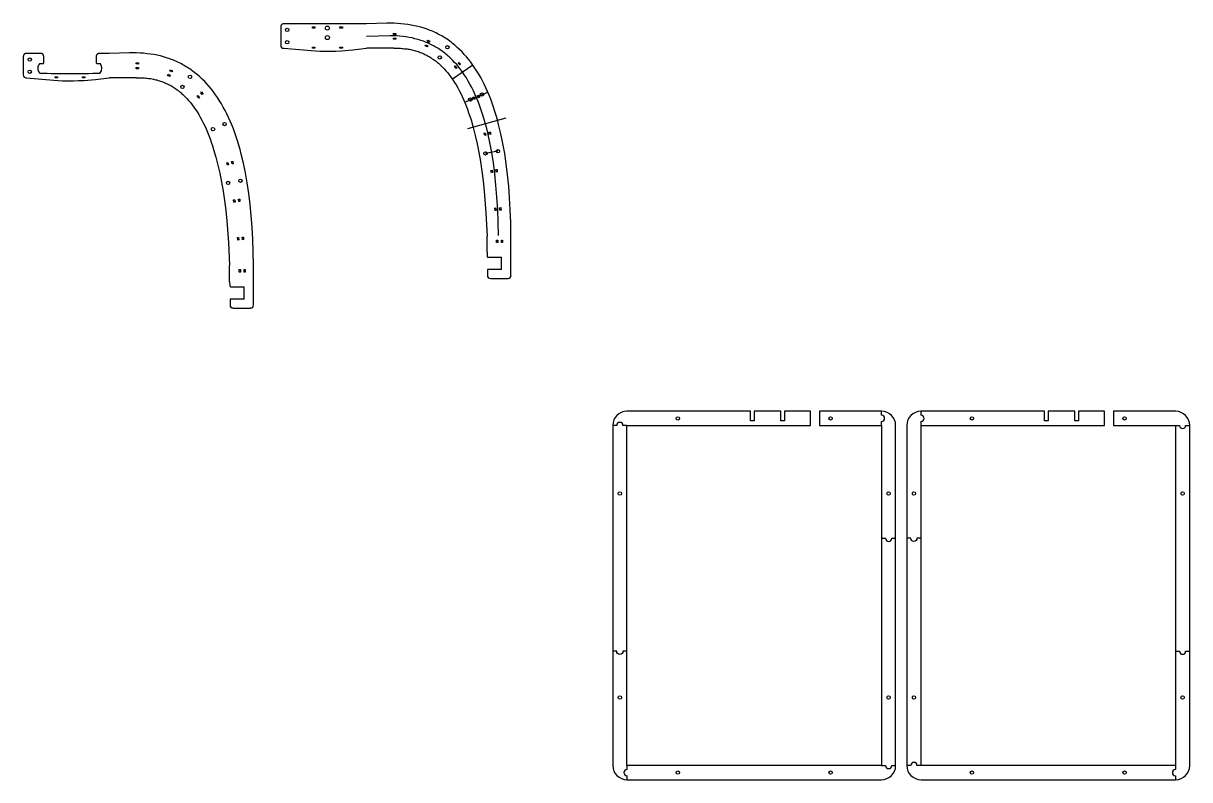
# Model space of a CAD drawing. Extents: x -4423 to 2541, y -1262 to 980.
# Drawn here: x -2290 to -1057, y -857 to -57 of the extents above; entities that cross this region are included whole.
import ezdxf

# ---------------------------------------------------------------- set-up
doc = ezdxf.new("R2010")
doc.units = 0
for name, color, linetype in [('FAB$ARM-2', 5, 'CONTINUOUS'), ('FAB_2$MIDDLE-1', 6, 'CONTINUOUS'), ('FAB_2$MIDDLE-2', 190, 'CONTINUOUS'), ('FAB_2$NECK', 5, 'CONTINUOUS')]:
    doc.layers.add(name, color=color, linetype=linetype)

msp = doc.modelspace()

# ---------------------------------------------------------------- linework, layer by layer
at = {"layer": 'FAB$ARM-2'}
for p, q in [((-1814.7, -101), (-1836.5, -115.9)), ((-1823.5, -140.2), (-1799, -129.7)), ((-1779.9, -157.2), (-1820.4, -168.2)), ((-1788.4, -192), (-1801.6, -194.3))]:
    msp.add_line(p, q, dxfattribs=at)
msp.add_lwpolyline([(-1787.9, -281.1), (-1788.1, -267.1), (-1788.6, -253.6), (-1789.4, -240.5), (-1790.4, -228), (-1791.6, -216), (-1793.1, -204.4), (-1794.9, -193.3), (-1796.8, -182.8), (-1799.1, -172.7), (-1800.2, -167.9), (-1801.5, -163.1), (-1802.8, -158.5), (-1804.2, -154), (-1806.3, -147.6), (-1807.8, -143.5), (-1809.3, -139.4), (-1810.9, -135.5), (-1812.6, -131.7), (-1814.3, -128.1), (-1816.1, -124.5), (-1817.9, -121.1), (-1819.8, -117.8), (-1821.6, -114.6), (-1823.6, -111.6), (-1825.6, -108.7), (-1827.7, -105.8), (-1829.8, -103.1), (-1831.9, -100.5), (-1834.1, -98.1), (-1836.4, -95.7), (-1838.6, -93.5), (-1839.8, -92.4), (-1841, -91.4), (-1842.1, -90.4), (-1843.3, -89.4), (-1844.5, -88.4), (-1845.8, -87.4), (-1847, -86.5), (-1848.2, -85.6), (-1849.5, -84.8), (-1850.8, -83.9), (-1852, -83.1), (-1853.3, -82.3), (-1854.6, -81.6), (-1855.9, -80.8), (-1857.3, -80.1), (-1858.6, -79.4), (-1860, -78.8), (-1861.4, -78.1), (-1862.8, -77.5), (-1864.2, -76.9), (-1865.6, -76.4), (-1867, -75.8), (-1868.5, -75.3), (-1870, -74.8), (-1871.5, -74.3), (-1872.9, -73.9), (-1874.5, -73.5), (-1876, -73.1), (-1879.1, -72.3), (-1882.3, -71.7), (-1885.6, -71.2), (-1888.9, -70.8), (-1892.3, -70.4), (-1895.6, -70.2), (-1899, -70.1), (-1902.4, -70.1), (-1927.1, -70.7)], dxfattribs=at)
at = {"layer": 'FAB_2$MIDDLE-1'}
for p, q in [((-1521.5, -467), (-1652.2, -467)), ((-1521.5, -477), (-1521.5, -467)), ((-1489.5, -467), (-1517.5, -467)), ((-1517.5, -467), (-1517.5, -477)), ((-1489.5, -477), (-1489.5, -467)), ((-1458, -467), (-1485.5, -467)), ((-1485.5, -467), (-1485.5, -477)), ((-1458, -482), (-1458, -467)), ((-1382.9, -467), (-1448.4, -467)), ((-1448.4, -467), (-1448.4, -482)), ((-1517.5, -477), (-1521.5, -477)), ((-1485.5, -477), (-1489.5, -477)), ((-1667, -482), (-1667, -784.7)), ((-1652, -784.7), (-1652, -482)), ((-1652, -482), (-1458, -482)), ((-1448.4, -482), (-1383, -482)), ((-1383, -482), (-1383, -784.7)), ((-1368, -784.7), (-1368, -482)), ((-1667, -784.7), (-1667, -841.5)), ((-1652, -841.5), (-1652, -784.7)), ((-1383, -784.7), (-1383, -841.5)), ((-1368, -841.5), (-1368, -784.7)), ((-1383, -841.5), (-1652, -841.5)), ((-1652, -856.5), (-1383, -856.5))]:
    msp.add_line(p, q, dxfattribs=at)
for points in [[(-1383, -482), (-1383, -477.8, 1), (-1382.9, -471.2), (-1382.9, -467)], [(-1652, -482), (-1656.2, -482, 1), (-1662.8, -482), (-1667, -482)], [(-1383, -601.3), (-1378.8, -601.3, 1), (-1372.2, -601.3), (-1368, -601.3)], [(-1652, -720.7), (-1656.2, -720.7, -1), (-1662.8, -720.7), (-1667, -720.7)], [(-1652, -841.5), (-1652, -845.7, 1), (-1652, -852.3), (-1652, -856.5)], [(-1383, -841.5), (-1378.8, -841.5, 1), (-1372.2, -841.5), (-1368, -841.5)]]:
    msp.add_lwpolyline(points, format="xyb", dxfattribs=at)
for centre in [(-1598.2, -474.5), (-1436.8, -474.5), (-1659.5, -553.9), (-1375.5, -553.9), (-1659.5, -769.6), (-1375.5, -769.6), (-1598.2, -849), (-1436.8, -849)]:
    msp.add_circle(centre, 1.78, dxfattribs=at)
for centre, start, end in [((-1652, -482), 90.6366, 179.9996), ((-1383, -482), 0.0004, 89.3634), ((-1652, -841.5), 180, 270), ((-1383, -841.5), 270, 360)]:
    msp.add_arc(centre, 15, start, end, dxfattribs=at)
at = {"layer": 'FAB_2$MIDDLE-2'}
for p, q in [((-1210.7, -467), (-1341.4, -467)), ((-1210.7, -477), (-1210.7, -467)), ((-1178.7, -467), (-1206.7, -467)), ((-1206.7, -467), (-1206.7, -477)), ((-1178.7, -477), (-1178.7, -467)), ((-1147.2, -467), (-1174.7, -467)), ((-1174.7, -467), (-1174.7, -477)), ((-1147.2, -482), (-1147.2, -467)), ((-1072.1, -467), (-1137.6, -467)), ((-1137.6, -467), (-1137.6, -482)), ((-1206.7, -477), (-1210.7, -477)), ((-1174.7, -477), (-1178.7, -477)), ((-1356.2, -482), (-1356.2, -784.7)), ((-1341.2, -784.7), (-1341.2, -482)), ((-1341.2, -482), (-1147.2, -482)), ((-1137.6, -482), (-1072.2, -482)), ((-1072.2, -482), (-1072.2, -784.7)), ((-1057.2, -784.7), (-1057.2, -482)), ((-1356.2, -784.7), (-1356.2, -841.5)), ((-1341.2, -841.5), (-1341.2, -784.7)), ((-1072.2, -784.7), (-1072.2, -841.5)), ((-1057.2, -841.5), (-1057.2, -784.7)), ((-1072.2, -841.5), (-1341.2, -841.5)), ((-1341.2, -856.5), (-1072.2, -856.5))]:
    msp.add_line(p, q, dxfattribs=at)
for points in [[(-1341.2, -482), (-1341.2, -477.8, 1), (-1341.2, -471.2), (-1341.2, -467)], [(-1072.2, -482), (-1068, -482, 1), (-1061.5, -482), (-1057.2, -482)], [(-1341.2, -601.3), (-1345.5, -601.3, -1), (-1352, -601.3), (-1356.2, -601.3)], [(-1072.2, -720.7), (-1068, -720.7, 1), (-1061.5, -720.7), (-1057.2, -720.7)], [(-1341.2, -841.5), (-1345.5, -841.5, 1), (-1352, -841.5), (-1356.2, -841.5)], [(-1072.2, -841.5), (-1072.2, -845.7, 1), (-1072.2, -852.3), (-1072.2, -856.5)]]:
    msp.add_lwpolyline(points, format="xyb", dxfattribs=at)
for centre in [(-1287.4, -474.5), (-1126, -474.5), (-1348.7, -553.9), (-1064.7, -553.9), (-1348.7, -769.6), (-1064.7, -769.6), (-1287.4, -849), (-1126, -849)]:
    msp.add_circle(centre, 1.78, dxfattribs=at)
for centre, start, end in [((-1341.2, -482), 90.6366, 179.9996), ((-1072.2, -482), 0.0004, 89.3634), ((-1341.2, -841.5), 180, 270), ((-1072.2, -841.5), 270, 360)]:
    msp.add_arc(centre, 15, start, end, dxfattribs=at)
at = {"layer": 'FAB_2$NECK'}
for p, q in [((-1898.2, -83.2), (-1927.1, -83.2)), ((-2199.2, -88.6), (-2204.8, -88.6)), ((-2272.6, -99.3), (-2269.1, -99.2)), ((-2212.1, -99.2), (-2208.6, -99.3)), ((-2170.3, -114.5), (-2199.2, -114.5)), ((-1799.9, -298.7), (-1799.9, -281.7)), ((-1774.6, -297.9), (-1774.6, -280.9)), ((-1799.9, -298.7), (-1799.6, -303.3)), ((-1798.9, -304.1), (-1784.6, -304)), ((-1784.6, -317), (-1784.6, -304)), ((-1774.6, -323.4), (-1774.6, -297.9)), ((-2072, -330), (-2072, -313)), ((-2046.6, -329.2), (-2046.6, -312.2)), ((-1784.6, -317), (-1798.7, -317)), ((-2072, -330), (-2071.7, -334.5)), ((-2046.6, -354.6), (-2046.6, -329.2)), ((-1796.3, -326.6), (-1777.7, -326.6)), ((-2070.9, -335.3), (-2056.6, -335.3)), ((-2056.6, -348.3), (-2056.6, -335.3)), ((-2056.6, -348.3), (-2070.7, -348.3)), ((-2068.3, -357.8), (-2049.8, -357.8))]:
    msp.add_line(p, q, dxfattribs=at)
for points in [[(-1927.1, -57.4), (-1932.8, -57.4), (-1999.4, -57.4), (-2014.8, -57.4), (-2014.9, -57.4), (-2015, -57.4), (-2015, -57.4), (-2015.1, -57.4), (-2015.2, -57.4), (-2015.2, -57.4), (-2015.3, -57.4), (-2015.4, -57.4), (-2015.5, -57.5), (-2015.5, -57.5), (-2015.6, -57.5), (-2015.7, -57.5), (-2015.8, -57.5), (-2015.8, -57.6), (-2015.9, -57.6), (-2016, -57.6), (-2016.1, -57.7), (-2016.1, -57.7), (-2016.2, -57.7), (-2016.3, -57.8), (-2016.3, -57.8), (-2016.4, -57.8), (-2016.5, -57.9), (-2016.5, -57.9), (-2016.6, -58), (-2016.7, -58), (-2016.7, -58.1), (-2016.8, -58.1), (-2016.9, -58.2), (-2016.9, -58.2), (-2017, -58.3), (-2017, -58.4), (-2017.1, -58.4), (-2017.2, -58.5), (-2017.2, -58.5), (-2017.3, -58.6), (-2017.3, -58.7), (-2017.4, -58.7), (-2017.4, -58.8), (-2017.4, -58.9), (-2017.5, -58.9), (-2017.5, -59), (-2017.6, -59.1), (-2017.6, -59.2), (-2017.6, -59.2), (-2017.7, -59.3), (-2017.7, -59.4), (-2017.7, -59.4), (-2017.7, -59.5), (-2017.8, -59.6), (-2017.8, -59.7), (-2017.8, -59.7), (-2017.8, -59.8), (-2017.8, -59.9), (-2017.9, -60), (-2017.9, -60), (-2017.9, -60.1), (-2017.9, -60.2), (-2017.9, -60.3), (-2017.9, -60.3), (-2017.9, -60.4), (-2017.9, -60.5), (-2017.9, -60.5), (-2017.9, -80.1, 0.414214), (-2014.7, -83.2), (-1985.7, -85.7), (-1976.7, -86.3), (-1975.9, -86.3), (-1970.4, -86.4), (-1965, -86.3), (-1959.6, -86.1), (-1954, -85.8), (-1941.8, -84.8), (-1927.1, -83.2)], [(-2271.5, -88.6), (-2286.9, -88.6), (-2286.9, -88.6), (-2287, -88.6), (-2287.1, -88.6), (-2287.1, -88.6), (-2287.2, -88.6), (-2287.3, -88.7), (-2287.4, -88.7), (-2287.4, -88.7), (-2287.5, -88.7), (-2287.6, -88.7), (-2287.7, -88.7), (-2287.7, -88.8), (-2287.8, -88.8), (-2287.9, -88.8), (-2288, -88.8), (-2288, -88.9), (-2288.1, -88.9), (-2288.2, -88.9), (-2288.2, -89), (-2288.3, -89), (-2288.4, -89), (-2288.5, -89.1), (-2288.5, -89.1), (-2288.6, -89.2), (-2288.7, -89.2), (-2288.7, -89.3), (-2288.8, -89.3), (-2288.8, -89.4), (-2288.9, -89.4), (-2289, -89.5), (-2289, -89.5), (-2289.1, -89.6), (-2289.1, -89.7), (-2289.2, -89.7), (-2289.2, -89.8), (-2289.3, -89.9), (-2289.3, -89.9), (-2289.4, -90), (-2289.4, -90.1), (-2289.5, -90.1), (-2289.5, -90.2), (-2289.6, -90.3), (-2289.6, -90.3), (-2289.6, -90.4), (-2289.7, -90.5), (-2289.7, -90.6), (-2289.7, -90.6), (-2289.8, -90.7), (-2289.8, -90.8), (-2289.8, -90.8), (-2289.8, -90.9), (-2289.9, -91), (-2289.9, -91.1), (-2289.9, -91.1), (-2289.9, -91.2), (-2289.9, -91.3), (-2289.9, -91.4), (-2289.9, -91.4), (-2289.9, -91.5), (-2290, -91.6), (-2290, -91.7), (-2290, -91.7), (-2290, -91.8), (-2290, -111.3, 0.414214), (-2286.8, -114.5), (-2257.7, -117), (-2248.7, -117.5), (-2247.9, -117.6), (-2242.4, -117.6), (-2237, -117.5), (-2231.6, -117.4), (-2226, -117.1), (-2213.8, -116.1), (-2199.2, -114.5)]]:
    msp.add_lwpolyline(points, format="xyb", dxfattribs=at)
for points in [[(-1981.8, -60.6), (-1981.8, -61.9), (-1984.4, -61.9), (-1984.4, -60.6)], [(-1955.3, -60.6), (-1952.7, -60.6), (-1952.7, -61.9), (-1955.3, -61.9)], [(-1896.1, -73.6), (-1898.7, -73.6), (-1898.7, -72.4), (-1896.1, -72.4)], [(-1896.1, -67.4), (-1896.1, -68.6), (-1898.6, -68.6), (-1898.6, -67.3)], [(-1981.8, -83.2), (-1984.4, -83.2), (-1984.4, -81.9), (-1981.8, -81.9)], [(-1955.3, -83.2), (-1955.3, -81.9), (-1952.7, -81.9), (-1952.7, -83.2)], [(-1863.1, -81.6), (-1865.4, -80.6), (-1864.9, -79.4), (-1862.6, -80.5)], [(-1860.3, -75.8), (-1860.9, -76.9), (-1863.2, -75.8), (-1862.6, -74.6)], [(-2168.1, -98.6), (-2168.1, -99.9), (-2170.7, -99.8), (-2170.7, -98.6)], [(-1827.8, -100), (-1828.7, -100.8), (-1830.4, -98.9), (-1829.5, -98.1)], [(-2168.2, -104.9), (-2170.7, -104.9), (-2170.7, -103.6), (-2168.2, -103.6)], [(-2135.1, -112.9), (-2137.5, -111.8), (-2137, -110.7), (-2134.6, -111.7)], [(-2132.4, -107), (-2133, -108.2), (-2135.2, -107), (-2134.6, -105.9)], [(-1832.6, -104.5), (-1834.4, -102.7), (-1833.5, -101.8), (-1831.7, -103.6)], [(-2253.9, -114.5), (-2256.4, -114.5), (-2256.4, -113.2), (-2253.9, -113.2)], [(-2227.3, -114.5), (-2227.3, -113.2), (-2224.8, -113.2), (-2224.8, -114.5)], [(-2104.6, -135.8), (-2106.4, -134), (-2105.5, -133.1), (-2103.7, -134.9)], [(-2099.8, -131.2), (-2100.8, -132.1), (-2102.5, -130.2), (-2101.5, -129.3)], [(-1813.8, -137.4), (-1814.8, -135), (-1813.6, -134.6), (-1812.6, -136.9)], [(-1807.9, -135.1), (-1809.1, -135.5), (-1809.9, -133.1), (-1808.7, -132.7)], [(-1796, -174), (-1797.3, -174.3), (-1797.8, -171.8), (-1796.6, -171.5)], [(-1802.3, -175.5), (-1802.9, -173), (-1801.7, -172.7), (-1801, -175.2)], [(-2074.3, -206.7), (-2074.9, -204.3), (-2073.7, -203.9), (-2073.1, -206.4)], [(-2068.1, -205.3), (-2069.3, -205.5), (-2069.8, -203), (-2068.6, -202.8)], [(-1795.3, -214.8), (-1795.7, -212.3), (-1794.4, -212.1), (-1794, -214.6)], [(-1789, -213.9), (-1790.2, -214.1), (-1790.5, -211.5), (-1789.3, -211.4)], [(-2067.3, -246), (-2067.7, -243.5), (-2066.5, -243.3), (-2066.1, -245.8)], [(-2061, -245.2), (-2062.3, -245.3), (-2062.6, -242.8), (-2061.3, -242.6)], [(-1791.4, -254.7), (-1791.6, -252.1), (-1790.4, -252), (-1790.1, -254.6)], [(-1785.1, -254.2), (-1786.3, -254.3), (-1786.5, -251.8), (-1785.2, -251.7)], [(-2063.4, -285.9), (-2063.7, -283.4), (-2062.4, -283.3), (-2062.2, -285.8)], [(-2057.1, -285.5), (-2058.4, -285.6), (-2058.5, -283), (-2057.2, -283)], [(-1789.7, -288.5), (-1789.7, -286), (-1788.4, -286), (-1788.4, -288.5)], [(-1783.4, -288.5), (-1784.6, -288.5), (-1784.6, -286), (-1783.4, -286)], [(-2061.8, -319.8), (-2061.8, -317.2), (-2060.5, -317.2), (-2060.5, -319.8)], [(-2055.4, -319.8), (-2056.7, -319.8), (-2056.7, -317.2), (-2055.4, -317.2)]]:
    msp.add_lwpolyline(points, close=True, dxfattribs=at)
for points in [[(-1774.6, -280.9), (-1774.8, -267.3), (-1775.3, -254), (-1776, -241.2), (-1777, -228.9), (-1778.2, -217), (-1779.6, -205.5), (-1781.2, -194.4), (-1783.1, -183.8), (-1785.2, -173.6), (-1787.6, -163.8), (-1788.8, -159), (-1790.1, -154.4), (-1791.5, -149.9), (-1793, -145.5), (-1794.4, -141.2), (-1796, -137), (-1797.6, -132.9), (-1799.3, -129), (-1801, -125.1), (-1802.8, -121.3), (-1804.6, -117.7), (-1806.5, -114.1), (-1808.5, -110.7), (-1810.5, -107.4), (-1812.6, -104.1), (-1814.7, -101), (-1816.9, -98), (-1819.2, -95.1), (-1821.5, -92.3), (-1823.9, -89.6), (-1826.3, -87), (-1828.8, -84.5), (-1831.3, -82.2), (-1833.9, -79.9), (-1836.6, -77.7), (-1837.9, -76.7), (-1839.3, -75.7), (-1840.7, -74.7), (-1842.1, -73.7), (-1843.5, -72.8), (-1844.9, -71.9), (-1846.4, -71), (-1847.8, -70.2), (-1849.3, -69.3), (-1850.8, -68.5), (-1852.3, -67.8), (-1853.8, -67), (-1855.3, -66.3), (-1856.9, -65.6), (-1858.4, -64.9), (-1860, -64.3), (-1861.6, -63.7), (-1863.2, -63.1), (-1866.4, -62), (-1869.7, -61), (-1873.1, -60.1), (-1876.5, -59.3), (-1880, -58.6), (-1883.5, -58.1), (-1887.1, -57.6), (-1890.8, -57.2), (-1894.5, -57), (-1898.2, -56.8), (-1901.9, -56.8), (-1905.6, -56.8), (-1927.1, -57.4)], [(-1898.2, -83.2), (-1896.8, -83.2), (-1895.4, -83.2), (-1894, -83.2), (-1892.6, -83.2), (-1891.2, -83.2), (-1889.8, -83.3), (-1888.5, -83.4), (-1887.1, -83.6), (-1885.8, -83.7), (-1884.4, -83.9), (-1883.1, -84.1), (-1881.8, -84.3), (-1880.5, -84.6), (-1879.2, -84.8), (-1877.9, -85.2), (-1876.6, -85.5), (-1875.4, -85.8), (-1874.1, -86.2), (-1872.9, -86.6), (-1871.6, -87), (-1870.4, -87.5), (-1869.2, -88), (-1868, -88.5), (-1866.8, -89), (-1865.6, -89.6), (-1864.5, -90.2), (-1863.3, -90.8), (-1862.2, -91.4), (-1861, -92), (-1859.9, -92.7), (-1858.8, -93.4), (-1857.7, -94.2), (-1856.6, -94.9), (-1855.5, -95.7), (-1854.4, -96.5), (-1853.3, -97.3), (-1852.3, -98.2), (-1851.2, -99.1), (-1850.2, -100), (-1849.2, -100.9), (-1848.2, -101.9), (-1847.2, -102.9), (-1846.2, -103.9), (-1845.2, -104.9), (-1843.3, -107.1), (-1841.4, -109.3), (-1839.5, -111.6), (-1837.7, -114.1), (-1836, -116.6), (-1834.2, -119.3), (-1832.5, -122), (-1830.9, -124.9), (-1829.3, -127.8), (-1827.7, -130.9), (-1826.2, -134), (-1824.8, -137.3), (-1823.3, -140.6), (-1821.9, -144.1), (-1820.6, -147.7), (-1819.3, -151.3), (-1818, -155.1), (-1816.8, -158.9), (-1814.5, -166.9), (-1812.3, -175.4), (-1810.3, -184.2), (-1808.5, -193.4), (-1806.8, -203), (-1805.4, -213.1), (-1804, -223.5), (-1802.9, -234.4), (-1801.1, -257.2), (-1799.9, -281.7)], [(-2269.1, -99.2), (-2269, -99.2), (-2269, -99.2), (-2269, -99.2), (-2269, -99.2), (-2269, -99.2), (-2268.9, -99.2), (-2268.9, -99.2), (-2268.9, -99.2), (-2268.9, -99.2), (-2268.9, -99.2), (-2268.9, -99.2), (-2268.8, -99.2), (-2268.8, -99.2), (-2268.8, -99.2), (-2268.8, -99.2), (-2268.8, -99.2), (-2268.7, -99.2), (-2268.7, -99.1), (-2268.7, -99.1), (-2268.7, -99.1), (-2268.7, -99.1), (-2268.7, -99.1), (-2268.6, -99.1), (-2268.6, -99.1), (-2268.6, -99.1), (-2268.6, -99.1), (-2268.6, -99.1), (-2268.6, -99), (-2268.6, -99), (-2268.5, -99), (-2268.5, -99), (-2268.5, -99), (-2268.5, -99), (-2268.5, -99), (-2268.5, -98.9), (-2268.5, -98.9), (-2268.4, -98.9), (-2268.4, -98.9), (-2268.4, -98.9), (-2268.4, -98.9), (-2268.4, -98.8), (-2268.4, -98.8), (-2268.4, -98.8), (-2268.4, -98.8), (-2268.4, -98.8), (-2268.4, -98.8), (-2268.3, -98.7), (-2268.3, -98.7), (-2268.3, -98.7), (-2268.3, -98.7), (-2268.3, -98.7), (-2268.3, -98.6), (-2268.3, -98.6), (-2268.3, -98.6), (-2268.3, -98.6), (-2268.3, -98.6), (-2268.3, -98.6), (-2268.3, -98.5), (-2268.3, -98.5), (-2268.3, -98.5), (-2268.3, -98.5), (-2268.3, -98.5), (-2268.3, -98.4), (-2268.3, -91.8)], [(-2199.2, -88.6), (-2209.8, -88.6), (-2209.9, -88.6), (-2209.9, -88.6), (-2210, -88.6), (-2210.1, -88.6), (-2210.2, -88.7), (-2210.2, -88.7), (-2210.3, -88.7), (-2210.4, -88.7), (-2210.5, -88.7), (-2210.5, -88.7), (-2210.6, -88.7), (-2210.7, -88.8), (-2210.8, -88.8), (-2210.8, -88.8), (-2210.9, -88.8), (-2211, -88.9), (-2211.1, -88.9), (-2211.1, -88.9), (-2211.2, -89), (-2211.3, -89), (-2211.3, -89.1), (-2211.4, -89.1), (-2211.5, -89.1), (-2211.5, -89.2), (-2211.6, -89.2), (-2211.7, -89.3), (-2211.7, -89.3), (-2211.8, -89.4), (-2211.9, -89.4), (-2211.9, -89.5), (-2212, -89.6), (-2212, -89.6), (-2212.1, -89.7), (-2212.1, -89.7), (-2212.2, -89.8), (-2212.3, -89.9), (-2212.3, -89.9), (-2212.3, -90), (-2212.4, -90.1), (-2212.4, -90.1), (-2212.5, -90.2), (-2212.5, -90.3), (-2212.6, -90.3), (-2212.6, -90.4), (-2212.6, -90.5), (-2212.7, -90.6), (-2212.7, -90.6), (-2212.7, -90.7), (-2212.7, -90.8), (-2212.8, -90.8), (-2212.8, -90.9), (-2212.8, -91), (-2212.8, -91.1), (-2212.8, -91.1), (-2212.9, -91.2), (-2212.9, -91.3), (-2212.9, -91.4), (-2212.9, -91.4), (-2212.9, -91.5), (-2212.9, -91.6), (-2212.9, -91.7), (-2212.9, -91.7), (-2212.9, -98.4)], [(-2046.6, -312.2), (-2046.9, -298.5), (-2047.4, -285.3), (-2048.1, -272.5), (-2049, -260.1), (-2050.2, -248.2), (-2051.6, -236.7), (-2053.3, -225.6), (-2055.1, -215), (-2057.3, -204.8), (-2059.6, -195), (-2060.9, -190.3), (-2062.2, -185.7), (-2063.6, -181.2), (-2065, -176.8), (-2066.5, -172.5), (-2068, -168.3), (-2069.7, -164.2), (-2071.3, -160.2), (-2073.1, -156.4), (-2074.8, -152.6), (-2076.7, -148.9), (-2078.6, -145.4), (-2080.5, -142), (-2082.6, -138.6), (-2084.6, -135.4), (-2086.8, -132.3), (-2089, -129.3), (-2091.2, -126.4), (-2093.5, -123.6), (-2095.9, -120.9), (-2098.3, -118.3), (-2100.8, -115.8), (-2103.4, -113.4), (-2106, -111.2), (-2108.6, -109), (-2110, -108), (-2111.4, -106.9), (-2112.7, -106), (-2114.1, -105), (-2115.5, -104.1), (-2117, -103.1), (-2118.4, -102.3), (-2119.9, -101.4), (-2121.3, -100.6), (-2122.8, -99.8), (-2124.3, -99), (-2125.8, -98.3), (-2127.4, -97.5), (-2128.9, -96.8), (-2130.5, -96.2), (-2132, -95.5), (-2133.6, -94.9), (-2135.2, -94.3), (-2138.5, -93.2), (-2141.8, -92.2), (-2145.1, -91.3), (-2148.5, -90.6), (-2152, -89.9), (-2155.6, -89.3), (-2159.2, -88.9), (-2162.8, -88.5), (-2166.5, -88.2), (-2170.3, -88.1), (-2173.9, -88), (-2177.6, -88.1), (-2199.2, -88.6)], [(-2272.6, -109.4), (-2272.8, -109.1), (-2273, -108.8), (-2273.1, -108.5), (-2273.3, -108.2), (-2273.5, -107.9), (-2273.6, -107.6), (-2273.7, -107.4), (-2273.8, -107.3), (-2273.8, -107.1), (-2273.9, -107), (-2273.9, -106.8), (-2274, -106.6), (-2274, -106.5), (-2274.1, -106.3), (-2274.1, -106.2), (-2274.2, -106), (-2274.2, -105.8), (-2274.2, -105.7), (-2274.3, -105.5), (-2274.3, -105.3), (-2274.3, -105.2), (-2274.3, -105), (-2274.4, -104.8), (-2274.4, -104.7), (-2274.4, -104.5), (-2274.4, -104.3), (-2274.4, -104.2), (-2274.4, -104), (-2274.4, -103.8), (-2274.3, -103.7), (-2274.3, -103.5), (-2274.3, -103.3), (-2274.3, -103.2), (-2274.2, -103), (-2274.2, -102.8), (-2274.2, -102.7), (-2274.1, -102.5), (-2274.1, -102.3), (-2274, -102.2), (-2274, -102), (-2273.9, -101.9), (-2273.9, -101.7), (-2273.8, -101.5), (-2273.8, -101.4), (-2273.7, -101.2), (-2273.6, -101.1), (-2273.5, -100.8), (-2273.3, -100.5), (-2273.1, -100.2), (-2273, -99.9), (-2272.8, -99.6), (-2272.6, -99.3)], [(-2170.3, -114.5), (-2168.9, -114.4), (-2167.4, -114.4), (-2166, -114.4), (-2164.6, -114.4), (-2163.2, -114.5), (-2161.9, -114.6), (-2160.5, -114.7), (-2159.1, -114.8), (-2157.8, -115), (-2156.5, -115.1), (-2155.1, -115.3), (-2153.8, -115.6), (-2152.5, -115.8), (-2151.2, -116.1), (-2149.9, -116.4), (-2148.7, -116.7), (-2147.4, -117.1), (-2146.2, -117.5), (-2144.9, -117.9), (-2143.7, -118.3), (-2142.5, -118.7), (-2141.2, -119.2), (-2140, -119.7), (-2138.9, -120.3), (-2137.7, -120.8), (-2136.5, -121.4), (-2135.3, -122), (-2134.2, -122.6), (-2133.1, -123.3), (-2131.9, -124), (-2130.8, -124.7), (-2129.7, -125.4), (-2128.6, -126.2), (-2127.5, -127), (-2126.5, -127.8), (-2125.4, -128.6), (-2124.3, -129.5), (-2123.3, -130.3), (-2122.3, -131.2), (-2121.2, -132.2), (-2120.2, -133.1), (-2119.2, -134.1), (-2118.2, -135.1), (-2117.2, -136.2), (-2115.3, -138.3), (-2113.4, -140.5), (-2111.6, -142.9), (-2109.8, -145.3), (-2108, -147.9), (-2106.3, -150.5), (-2104.6, -153.3), (-2103, -156.1), (-2101.4, -159.1), (-2099.8, -162.1), (-2098.3, -165.3), (-2096.8, -168.5), (-2095.4, -171.9), (-2094, -175.3), (-2092.6, -178.9), (-2091.3, -182.6), (-2090.1, -186.3), (-2088.8, -190.2), (-2086.5, -198.2), (-2084.4, -206.6), (-2082.4, -215.4), (-2080.5, -224.7), (-2078.9, -234.3), (-2077.4, -244.3), (-2076.1, -254.8), (-2074.9, -265.6), (-2073.1, -288.5), (-2072, -313)], [(-1798.7, -317), (-1798.7, -317), (-1798.7, -317), (-1798.8, -317), (-1798.8, -317), (-1798.8, -317), (-1798.8, -317), (-1798.8, -317.1), (-1798.9, -317.1), (-1798.9, -317.1), (-1798.9, -317.1), (-1798.9, -317.1), (-1798.9, -317.1), (-1798.9, -317.1), (-1799, -317.1), (-1799, -317.1), (-1799, -317.1), (-1799, -317.1), (-1799, -317.1), (-1799.1, -317.1), (-1799.1, -317.1), (-1799.1, -317.1), (-1799.1, -317.2), (-1799.1, -317.2), (-1799.1, -317.2), (-1799.2, -317.2), (-1799.2, -317.2), (-1799.2, -317.2), (-1799.2, -317.2), (-1799.2, -317.2), (-1799.2, -317.2), (-1799.3, -317.3), (-1799.3, -317.3), (-1799.3, -317.3), (-1799.3, -317.3), (-1799.3, -317.3), (-1799.3, -317.3), (-1799.3, -317.3), (-1799.3, -317.4), (-1799.4, -317.4), (-1799.4, -317.4), (-1799.4, -317.4), (-1799.4, -317.4), (-1799.4, -317.4), (-1799.4, -317.5), (-1799.4, -317.5), (-1799.4, -317.5), (-1799.4, -317.5), (-1799.4, -317.5), (-1799.4, -317.6), (-1799.4, -317.6), (-1799.5, -317.6), (-1799.5, -317.6), (-1799.5, -317.6), (-1799.5, -317.7), (-1799.5, -317.7), (-1799.5, -317.7), (-1799.5, -317.7), (-1799.5, -317.7), (-1799.5, -317.7), (-1799.5, -317.8), (-1799.5, -317.8), (-1799.5, -317.8), (-1799.5, -317.8), (-1799.4, -323.4)], [(-2070.7, -348.3), (-2070.8, -348.3), (-2070.8, -348.3), (-2070.8, -348.3), (-2070.8, -348.3), (-2070.8, -348.3), (-2070.9, -348.3), (-2070.9, -348.3), (-2070.9, -348.3), (-2070.9, -348.3), (-2070.9, -348.3), (-2071, -348.3), (-2071, -348.3), (-2071, -348.3), (-2071, -348.3), (-2071, -348.3), (-2071, -348.3), (-2071.1, -348.4), (-2071.1, -348.4), (-2071.1, -348.4), (-2071.1, -348.4), (-2071.1, -348.4), (-2071.2, -348.4), (-2071.2, -348.4), (-2071.2, -348.4), (-2071.2, -348.4), (-2071.2, -348.4), (-2071.2, -348.5), (-2071.3, -348.5), (-2071.3, -348.5), (-2071.3, -348.5), (-2071.3, -348.5), (-2071.3, -348.5), (-2071.3, -348.5), (-2071.3, -348.6), (-2071.3, -348.6), (-2071.4, -348.6), (-2071.4, -348.6), (-2071.4, -348.6), (-2071.4, -348.6), (-2071.4, -348.6), (-2071.4, -348.7), (-2071.4, -348.7), (-2071.4, -348.7), (-2071.4, -348.7), (-2071.5, -348.7), (-2071.5, -348.7), (-2071.5, -348.8), (-2071.5, -348.8), (-2071.5, -348.8), (-2071.5, -348.8), (-2071.5, -348.8), (-2071.5, -348.9), (-2071.5, -348.9), (-2071.5, -348.9), (-2071.5, -348.9), (-2071.5, -348.9), (-2071.5, -349), (-2071.5, -349), (-2071.5, -349), (-2071.5, -349), (-2071.5, -349), (-2071.5, -349.1), (-2071.5, -349.1), (-2071.5, -354.6)]]:
    msp.add_lwpolyline(points, dxfattribs=at)
for centre, radius in [((-1968.6, -61.9), 2.1), ((-2011.1, -63.8), 1.78), ((-1968.6, -71.9), 2.1), ((-2011.1, -76.8), 1.78), ((-1841.8, -82.1), 1.78), ((-2283.2, -95.1), 1.78), ((-1849.8, -92.8), 1.78), ((-2283.2, -108), 1.78), ((-2121.8, -124), 1.78), ((-2113.8, -113.4), 1.78), ((-1805.2, -132.1), 1.78), ((-1817.5, -137.4), 1.78), ((-2089.5, -168.7), 1.78), ((-2077.3, -163.3), 1.78), ((-1801.6, -194.3), 1.78), ((-1788.4, -192), 1.78), ((-2060.5, -223.2), 1.78), ((-2073.6, -225.6), 1.78)]:
    msp.add_circle(centre, radius, dxfattribs=at)
for centre, radius, start, end in [((-2271.5, -91.8), 3.17, 359.9968, 89.9981), ((-2212.1, -98.4), 0.794, 179.9962, 268.281), ((-2240.6, 849.6), 959.5, 268.0885, 271.9115), ((-2216.1, -104.3), 9.02, 326.1996, 33.8004), ((-1798.9, -303.3), 0.794, 181.2103, 270), ((-1796.3, -323.4), 3.18, 180.1822, 270), ((-1777.7, -323.4), 3.17, 270, 0.1927), ((-2070.9, -334.5), 0.794, 181.2103, 270), ((-2068.3, -354.6), 3.18, 180.1822, 270), ((-2049.8, -354.6), 3.17, 270, 0.1927)]:
    msp.add_arc(centre, radius, start, end, dxfattribs=at)

doc.saveas('drawing.dxf')
